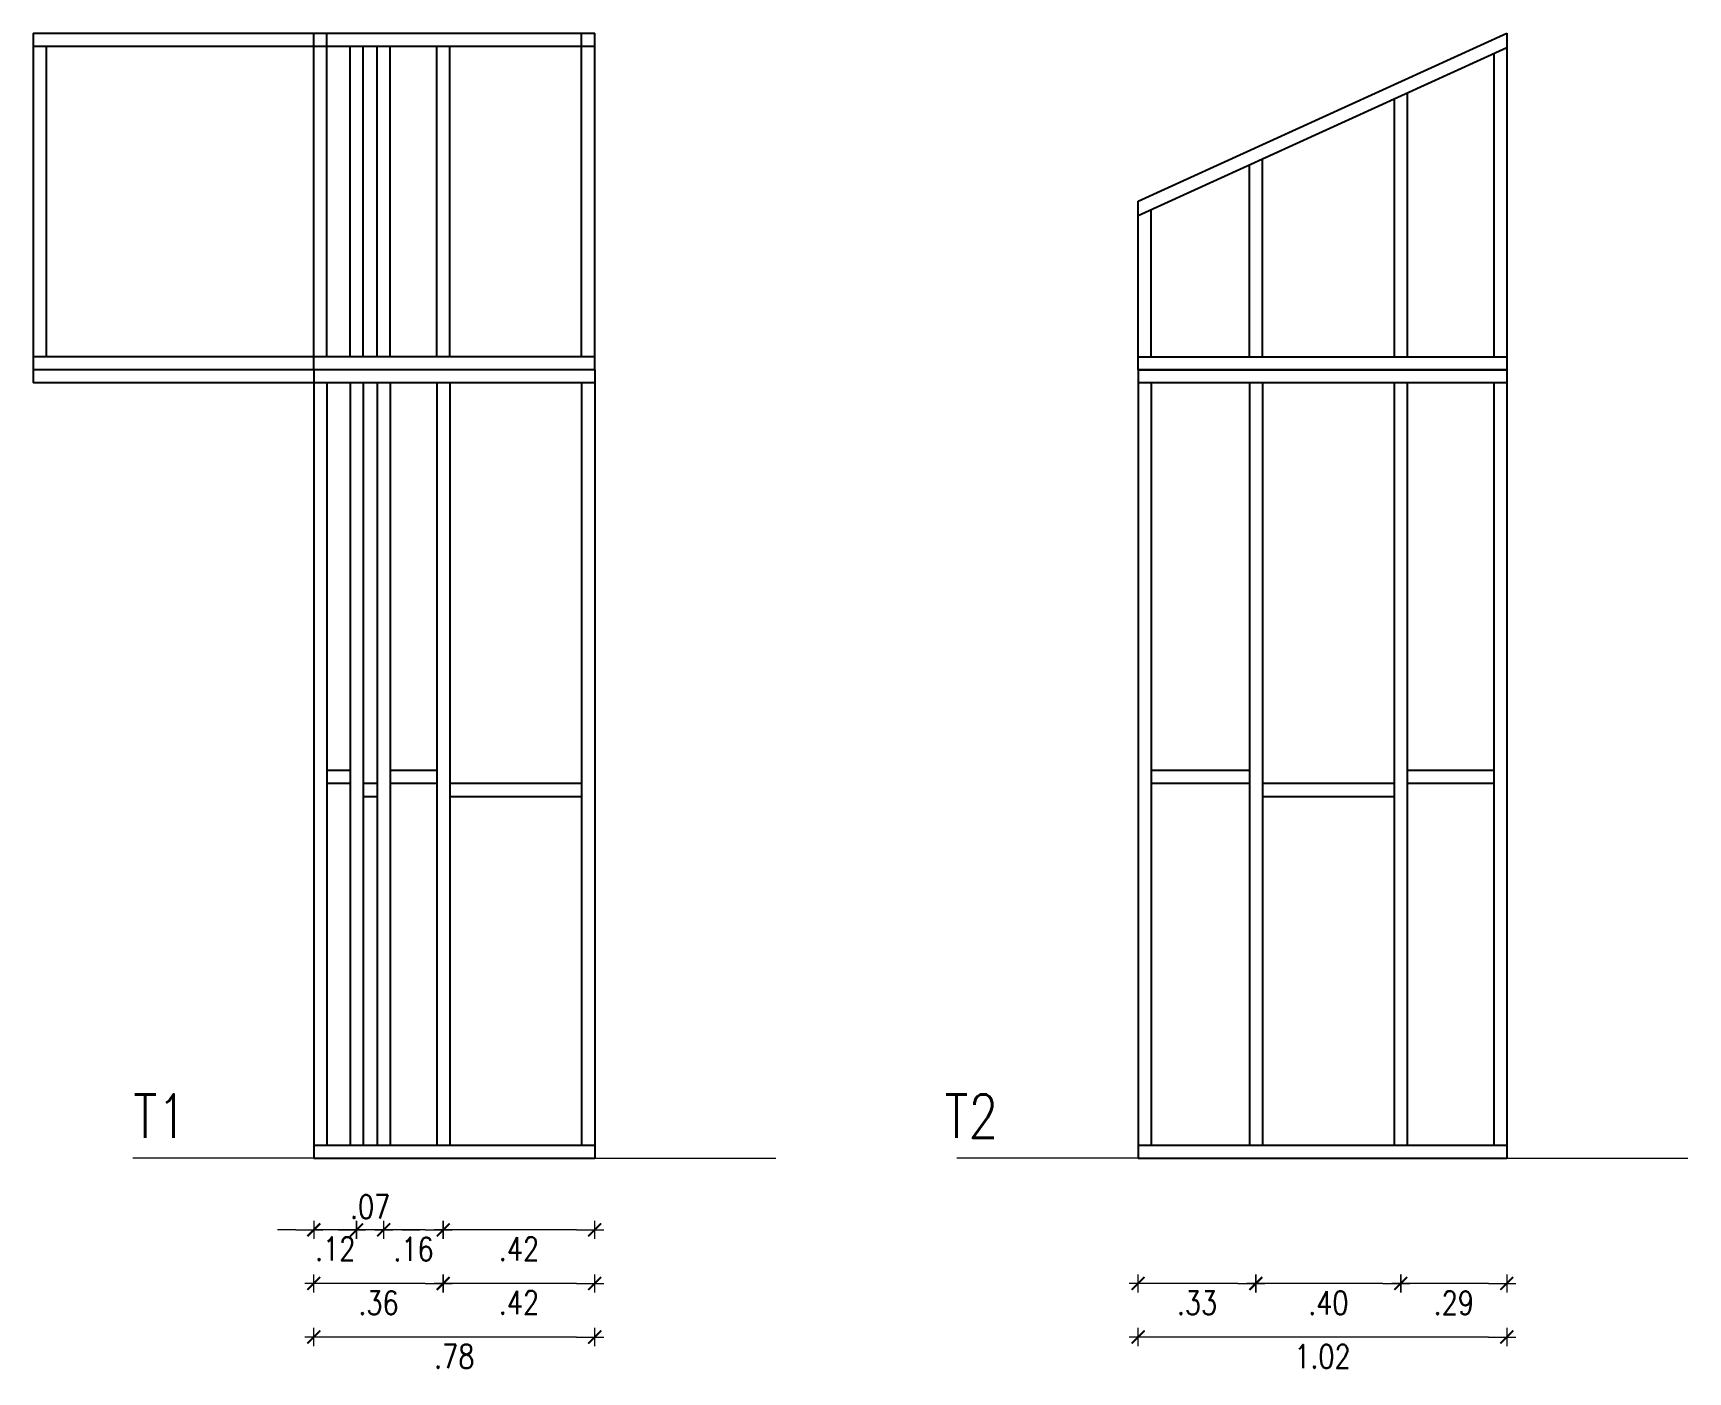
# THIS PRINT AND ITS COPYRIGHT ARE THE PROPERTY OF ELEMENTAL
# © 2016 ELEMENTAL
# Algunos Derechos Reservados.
# Model space of a CAD drawing. Header units: metres. Extents: x -2 to 612, y -64 to 156.
# Drawn here: x 351.837 to 356.404, y -13.806 to -10.113 of the extents above; entities that cross this region are included whole.
import ezdxf

# ---------------------------------------------------------------- set-up
doc = ezdxf.new("R2010")
doc.units = ezdxf.units.M
doc.header["$LTSCALE"] = 5
doc.header["$MEASUREMENT"] = 0
doc.layers.get('0').update_dxf_attribs({"color": 30})
doc.layers.get('DEFPOINTS').update_dxf_attribs({"color": 210})
for name, color, linetype, lineweight in [('A-ANNO-DIMS', 3, 'Continuous', 18), ('A-ANNO-SYMB', 3, 'Continuous', 18), ('A-ANNO-TEXT', 3, 'Continuous', 18), ('A-ELEV-MBE2', 4, 'Continuous', 25)]:
    doc.layers.add(name, color=color, linetype=linetype, lineweight=lineweight)
doc.styles.add('E-ROMANS', font='romans.shx', dxfattribs={"width": 0.8})
doc.dimstyles.new('E-0050_ARW_12', dxfattribs={"dimscale": 0.001, "dimtxt": 60, "dimasz": 60, "dimexe": 30, "dimexo": 20, "dimgap": 30, "dimtad": 0, "dimzin": 0, "dimdsep": 46, "dimtxsty": 'E-ROMANS', "dimblk": 'OPEN90', "dimcen": 30, "dimclrd": 256, "dimclre": 256, "dimclrt": 256, "dimadec": 0, "dimazin": 0, "dimtfac": 1, "dimtmove": 1, "dimatfit": 3, "dimldrblk": 'OPEN90', "dimfxl": 1, "dimtfill": 1, "dimtolj": 1, "dimtzin": 0, "dimlwd": -1, "dimarcsym": 0})

# ---------------------------------------------------------------- blocks, each defined once
blk = doc.blocks.new('ARCH TICK 2')
for p, q in [((-1, 0), (0.5, 0)), ((0, 0.5), (0, -0.5))]:
    blk.add_line(p, q)
at = {"color": 0, "linetype": 'ByBlock'}
blk.add_line((-0.354, -0.354), (0.354, 0.354), dxfattribs=at)
at = {"color": 0, "linetype": 'ByBlock', "const_width": 0.106}
blk.add_lwpolyline([(-0.354, -0.354), (0.354, 0.354)], dxfattribs=at)
blk = doc.blocks.new('*D318')
at = {"layer": 'A-ANNO-DIMS', "transparency": 16777216}
blk.add_line((355.8545, -13.5623), (355.662, -13.5623), dxfattribs=at)
at = {"layer": 'DEFPOINTS', "color": 0, "transparency": 16777216}
for p in [(355.612, -13.181), (355.9045, -13.181), (355.612, -13.5623)]:
    blk.add_point(p, dxfattribs=at)
at = {"layer": 'A-ANNO-DIMS', "transparency": 16777216, "xscale": 0.05, "yscale": 0.05, "zscale": 0.05, "rotation": 180}
blk.add_blockref('ARCH TICK 2', (355.612, -13.5623), dxfattribs=at)
at = {"layer": 'A-ANNO-DIMS', "transparency": 16777216, "xscale": 0.05, "yscale": 0.05, "zscale": 0.05}
blk.add_blockref('ARCH TICK 2', (355.9045, -13.5623), dxfattribs=at)
at = {"layer": 'A-ANNO-DIMS', "transparency": 16777216, "insert": (355.7582, -13.6157), "char_height": 0.065, "attachment_point": 5, "style": 'E-ROMANS'}
blk.add_mtext('\\A1;.29', dxfattribs=at)
blk = doc.blocks.new('_Open90')
at = {"color": 0, "linetype": 'ByBlock', "lineweight": -2}
for p, q in [((0, 0), (-1, 0)), ((-0.5, 0.5), (0, 0)), ((0, 0), (-0.5, -0.5))]:
    blk.add_line(p, q, dxfattribs=at)
blk = doc.blocks.new('*D319')
at = {"layer": 'A-ANNO-DIMS', "transparency": 16777216}
blk.add_line((355.8545, -13.7102), (354.9369, -13.7102), dxfattribs=at)
at = {"layer": 'DEFPOINTS', "color": 0, "transparency": 16777216}
for p in [(354.8869, -13.217), (355.9045, -13.217), (354.8869, -13.7102)]:
    blk.add_point(p, dxfattribs=at)
at = {"layer": 'A-ANNO-DIMS', "transparency": 16777216, "xscale": 0.05, "yscale": 0.05, "zscale": 0.05, "rotation": 180}
blk.add_blockref('ARCH TICK 2', (354.8869, -13.7102), dxfattribs=at)
at = {"layer": 'A-ANNO-DIMS', "transparency": 16777216, "xscale": 0.05, "yscale": 0.05, "zscale": 0.05}
blk.add_blockref('ARCH TICK 2', (355.9045, -13.7102), dxfattribs=at)
at = {"layer": 'A-ANNO-DIMS', "transparency": 16777216, "insert": (355.3957, -13.7636), "char_height": 0.065, "attachment_point": 5, "style": 'E-ROMANS'}
blk.add_mtext('\\A1;1.02', dxfattribs=at)
blk = doc.blocks.new('*D320')
at = {"layer": 'A-ANNO-DIMS', "transparency": 16777216}
blk.add_line((355.562, -13.5623), (355.262, -13.5623), dxfattribs=at)
at = {"layer": 'DEFPOINTS', "color": 0, "transparency": 16777216}
for p in [(355.212, -13.181), (355.612, -13.181), (355.212, -13.5623)]:
    blk.add_point(p, dxfattribs=at)
at = {"layer": 'A-ANNO-DIMS', "transparency": 16777216, "xscale": 0.05, "yscale": 0.05, "zscale": 0.05, "rotation": 180}
blk.add_blockref('ARCH TICK 2', (355.212, -13.5623), dxfattribs=at)
at = {"layer": 'A-ANNO-DIMS', "transparency": 16777216, "xscale": 0.05, "yscale": 0.05, "zscale": 0.05}
blk.add_blockref('ARCH TICK 2', (355.612, -13.5623), dxfattribs=at)
at = {"layer": 'A-ANNO-DIMS', "transparency": 16777216, "insert": (355.412, -13.6157), "char_height": 0.065, "attachment_point": 5, "style": 'E-ROMANS'}
blk.add_mtext('\\A1;.40', dxfattribs=at)
blk = doc.blocks.new('*D321')
at = {"layer": 'A-ANNO-DIMS', "transparency": 16777216}
blk.add_line((355.162, -13.5623), (354.9369, -13.5623), dxfattribs=at)
at = {"layer": 'DEFPOINTS', "color": 0, "transparency": 16777216}
for p in [(354.8869, -13.181), (355.212, -13.181), (354.8869, -13.5623)]:
    blk.add_point(p, dxfattribs=at)
at = {"layer": 'A-ANNO-DIMS', "transparency": 16777216, "xscale": 0.05, "yscale": 0.05, "zscale": 0.05, "rotation": 180}
blk.add_blockref('ARCH TICK 2', (354.8869, -13.5623), dxfattribs=at)
at = {"layer": 'A-ANNO-DIMS', "transparency": 16777216, "xscale": 0.05, "yscale": 0.05, "zscale": 0.05}
blk.add_blockref('ARCH TICK 2', (355.212, -13.5623), dxfattribs=at)
at = {"layer": 'A-ANNO-DIMS', "transparency": 16777216, "insert": (355.0495, -13.6157), "char_height": 0.065, "attachment_point": 5, "style": 'E-ROMANS'}
blk.add_mtext('\\A1;.33', dxfattribs=at)
blk = doc.blocks.new('*D322')
at = {"layer": 'A-ANNO-DIMS', "transparency": 16777216}
blk.add_line((353.3369, -13.5623), (353.0189, -13.5623), dxfattribs=at)
at = {"layer": 'DEFPOINTS', "color": 0, "transparency": 16777216}
for p in [(352.9689, -13.181), (353.3869, -13.181), (352.9689, -13.5623)]:
    blk.add_point(p, dxfattribs=at)
at = {"layer": 'A-ANNO-DIMS', "transparency": 16777216, "xscale": 0.05, "yscale": 0.05, "zscale": 0.05, "rotation": 180}
blk.add_blockref('ARCH TICK 2', (352.9689, -13.5623), dxfattribs=at)
at = {"layer": 'A-ANNO-DIMS', "transparency": 16777216, "xscale": 0.05, "yscale": 0.05, "zscale": 0.05}
blk.add_blockref('ARCH TICK 2', (353.3869, -13.5623), dxfattribs=at)
at = {"layer": 'A-ANNO-DIMS', "transparency": 16777216, "insert": (353.1779, -13.6148), "char_height": 0.065, "attachment_point": 5, "style": 'E-ROMANS'}
blk.add_mtext('\\A1;.42', dxfattribs=at)
blk = doc.blocks.new('*D323')
at = {"layer": 'A-ANNO-DIMS', "transparency": 16777216}
blk.add_line((352.9189, -13.5623), (352.6617, -13.5623), dxfattribs=at)
at = {"layer": 'DEFPOINTS', "color": 0, "transparency": 16777216}
for p in [(352.6117, -13.181), (352.9689, -13.181), (352.6117, -13.5623)]:
    blk.add_point(p, dxfattribs=at)
at = {"layer": 'A-ANNO-DIMS', "transparency": 16777216, "xscale": 0.05, "yscale": 0.05, "zscale": 0.05, "rotation": 180}
blk.add_blockref('ARCH TICK 2', (352.6117, -13.5623), dxfattribs=at)
at = {"layer": 'A-ANNO-DIMS', "transparency": 16777216, "xscale": 0.05, "yscale": 0.05, "zscale": 0.05}
blk.add_blockref('ARCH TICK 2', (352.9689, -13.5623), dxfattribs=at)
at = {"layer": 'A-ANNO-DIMS', "transparency": 16777216, "insert": (352.7903, -13.6157), "char_height": 0.065, "attachment_point": 5, "style": 'E-ROMANS'}
blk.add_mtext('\\A1;.36', dxfattribs=at)
blk = doc.blocks.new('*D324')
at = {"layer": 'A-ANNO-DIMS', "transparency": 16777216}
blk.add_line((353.3369, -13.7102), (352.6617, -13.7102), dxfattribs=at)
at = {"layer": 'DEFPOINTS', "color": 0, "transparency": 16777216}
for p in [(352.6117, -13.217), (353.3869, -13.217), (352.6117, -13.7102)]:
    blk.add_point(p, dxfattribs=at)
at = {"layer": 'A-ANNO-DIMS', "transparency": 16777216, "xscale": 0.05, "yscale": 0.05, "zscale": 0.05, "rotation": 180}
blk.add_blockref('ARCH TICK 2', (352.6117, -13.7102), dxfattribs=at)
at = {"layer": 'A-ANNO-DIMS', "transparency": 16777216, "xscale": 0.05, "yscale": 0.05, "zscale": 0.05}
blk.add_blockref('ARCH TICK 2', (353.3869, -13.7102), dxfattribs=at)
at = {"layer": 'A-ANNO-DIMS', "transparency": 16777216, "insert": (352.9993, -13.7636), "char_height": 0.065, "attachment_point": 5, "style": 'E-ROMANS'}
blk.add_mtext('\\A1;.78', dxfattribs=at)
blk = doc.blocks.new('*D325')
at = {"layer": 'A-ANNO-DIMS', "transparency": 16777216}
blk.add_line((353.3369, -13.4144), (353.0189, -13.4144), dxfattribs=at)
at = {"layer": 'DEFPOINTS', "color": 0, "transparency": 16777216}
for p in [(352.9689, -13.181), (353.3869, -13.181), (352.9689, -13.4144)]:
    blk.add_point(p, dxfattribs=at)
at = {"layer": 'A-ANNO-DIMS', "transparency": 16777216, "xscale": 0.05, "yscale": 0.05, "zscale": 0.05, "rotation": 180}
blk.add_blockref('ARCH TICK 2', (352.9689, -13.4144), dxfattribs=at)
at = {"layer": 'A-ANNO-DIMS', "transparency": 16777216, "xscale": 0.05, "yscale": 0.05, "zscale": 0.05}
blk.add_blockref('ARCH TICK 2', (353.3869, -13.4144), dxfattribs=at)
at = {"layer": 'A-ANNO-DIMS', "transparency": 16777216, "insert": (353.1779, -13.4669), "char_height": 0.065, "attachment_point": 5, "style": 'E-ROMANS'}
blk.add_mtext('\\A1;.42', dxfattribs=at)
blk = doc.blocks.new('*D326')
at = {"layer": 'A-ANNO-DIMS', "transparency": 16777216}
for p, q in [((352.5617, -13.4144), (352.5117, -13.4144)), ((352.7297, -13.4144), (352.6117, -13.4144)), ((352.7797, -13.4144), (352.8297, -13.4144))]:
    blk.add_line(p, q, dxfattribs=at)
at = {"layer": 'DEFPOINTS', "color": 0, "transparency": 16777216}
for p in [(352.6117, -13.181), (352.7297, -13.181), (352.6117, -13.4144)]:
    blk.add_point(p, dxfattribs=at)
at = {"layer": 'A-ANNO-DIMS', "transparency": 16777216, "xscale": 0.05, "yscale": 0.05, "zscale": 0.05}
blk.add_blockref('ARCH TICK 2', (352.6117, -13.4144), dxfattribs=at)
at = {"layer": 'A-ANNO-DIMS', "transparency": 16777216, "xscale": 0.05, "yscale": 0.05, "zscale": 0.05, "rotation": 180}
blk.add_blockref('ARCH TICK 2', (352.7297, -13.4144), dxfattribs=at)
at = {"layer": 'A-ANNO-DIMS', "transparency": 16777216, "insert": (352.6707, -13.4669), "char_height": 0.065, "attachment_point": 5, "style": 'E-ROMANS'}
blk.add_mtext('\\A1;.12', dxfattribs=at)
blk = doc.blocks.new('*D327')
at = {"layer": 'A-ANNO-DIMS', "transparency": 16777216}
for p, q in [((352.6797, -13.4144), (352.6297, -13.4144)), ((352.8047, -13.4144), (352.7297, -13.4144)), ((352.8547, -13.4144), (352.9047, -13.4144))]:
    blk.add_line(p, q, dxfattribs=at)
at = {"layer": 'DEFPOINTS', "color": 0, "transparency": 16777216}
for p in [(352.7297, -13.181), (352.8047, -13.181), (352.7297, -13.4144)]:
    blk.add_point(p, dxfattribs=at)
at = {"layer": 'A-ANNO-DIMS', "transparency": 16777216, "xscale": 0.05, "yscale": 0.05, "zscale": 0.05}
blk.add_blockref('ARCH TICK 2', (352.7297, -13.4144), dxfattribs=at)
at = {"layer": 'A-ANNO-DIMS', "transparency": 16777216, "xscale": 0.05, "yscale": 0.05, "zscale": 0.05, "rotation": 180}
blk.add_blockref('ARCH TICK 2', (352.8047, -13.4144), dxfattribs=at)
at = {"layer": 'A-ANNO-DIMS', "transparency": 16777216, "insert": (352.7672, -13.3505), "char_height": 0.065, "attachment_point": 5, "style": 'E-ROMANS'}
blk.add_mtext('\\A1;.07', dxfattribs=at)
blk = doc.blocks.new('*D328')
at = {"layer": 'A-ANNO-DIMS', "transparency": 16777216}
blk.add_line((352.9189, -13.4144), (352.8547, -13.4144), dxfattribs=at)
at = {"layer": 'DEFPOINTS', "color": 0, "transparency": 16777216}
for p in [(352.8047, -13.181), (352.9689, -13.181), (352.8047, -13.4144)]:
    blk.add_point(p, dxfattribs=at)
at = {"layer": 'A-ANNO-DIMS', "transparency": 16777216, "xscale": 0.05, "yscale": 0.05, "zscale": 0.05, "rotation": 180}
blk.add_blockref('ARCH TICK 2', (352.8047, -13.4144), dxfattribs=at)
at = {"layer": 'A-ANNO-DIMS', "transparency": 16777216, "xscale": 0.05, "yscale": 0.05, "zscale": 0.05}
blk.add_blockref('ARCH TICK 2', (352.9689, -13.4144), dxfattribs=at)
at = {"layer": 'A-ANNO-DIMS', "transparency": 16777216, "insert": (352.8868, -13.4678), "char_height": 0.065, "attachment_point": 5, "style": 'E-ROMANS'}
blk.add_mtext('\\A1;.16', dxfattribs=at)

msp = doc.modelspace()

# ---------------------------------------------------------------- linework, layer by layer
at = {"layer": 'A-ANNO-SYMB'}
for p, q in [((352.71175, -13.181), (352.74775, -13.181)), ((352.78675, -13.181), (352.82275, -13.181)), ((352.95095, -13.181), (352.98695, -13.181)), ((355.22995, -13.181), (355.19395, -13.181)), ((355.62995, -13.181), (355.59395, -13.181)), ((352.61175, -13.217), (352.11175, -13.217)), ((353.38695, -13.217), (353.88695, -13.217)), ((354.88695, -13.217), (354.38695, -13.217)), ((355.90447, -13.217), (356.40447, -13.217))]:
    msp.add_line(p, q, dxfattribs=at)
at = {"layer": 'A-ELEV-MBE2'}
for p, q in [((351.83685, -10.11293), (351.83685, -11.078)), ((355.90447, -10.11293), (355.90447, -11.042)), ((351.87285, -10.14893), (351.87285, -11.006)), ((355.86847, -10.16888), (355.86847, -11.006)), ((355.59395, -10.29387), (355.59395, -11.006)), ((355.62995, -10.27748), (355.62995, -11.006)), ((355.22995, -11.006), (355.22995, -10.45961)), ((355.19395, -11.006), (355.19395, -10.476)), ((354.88695, -11.042), (354.88695, -10.57622)), ((354.92295, -11.006), (354.92295, -10.59939)), ((354.88695, -11.006), (355.90447, -11.006)), ((353.38695, -11.042), (353.38695, -13.217)), ((354.88695, -11.042), (355.90447, -11.042)), ((355.90447, -11.042), (355.90447, -13.217)), ((352.64775, -11.078), (352.64775, -13.181)), ((352.71175, -11.078), (352.71175, -13.181)), ((352.74775, -11.078), (352.74775, -13.181)), ((352.78675, -11.078), (352.78675, -13.181)), ((352.82275, -11.078), (352.82275, -13.181)), ((352.98695, -11.078), (352.98695, -13.181)), ((354.92295, -11.078), (354.92295, -13.181)), ((355.19395, -11.078), (355.19395, -13.181)), ((355.22995, -11.078), (355.22995, -13.181)), ((355.59395, -11.078), (355.59395, -13.181)), ((355.62995, -11.078), (355.62995, -13.181)), ((352.71175, -12.1475), (352.64973, -12.1475)), ((352.95095, -12.1475), (352.82275, -12.1475)), ((355.19395, -12.1475), (354.92493, -12.1475)), ((355.86847, -12.1475), (355.62995, -12.1475)), ((352.71175, -12.1835), (352.64973, -12.1835)), ((352.78675, -12.1835), (352.74775, -12.1835)), ((352.95095, -12.1835), (352.82275, -12.1835)), ((353.35095, -12.1835), (352.98695, -12.1835)), ((355.19395, -12.1835), (354.92493, -12.1835)), ((355.59395, -12.1835), (355.22995, -12.1835)), ((355.86847, -12.1835), (355.62995, -12.1835)), ((352.78675, -12.2195), (352.74775, -12.2195)), ((353.35095, -12.2195), (352.98695, -12.2195)), ((355.59395, -12.2195), (355.22995, -12.2195))]:
    msp.add_line(p, q, dxfattribs=at)
for points in [[(351.83685, -10.11293), (353.38695, -10.11293)], [(352.61175, -11.042), (352.61175, -10.11293)], [(352.64775, -11.006), (352.64775, -10.11293)], [(353.35095, -11.006), (353.35095, -10.11293)], [(353.38695, -11.042), (353.38695, -10.11293)], [(354.88695, -10.57622), (355.90447, -10.11293)], [(351.83685, -10.14893), (353.38695, -10.14893)], [(352.71175, -11.006), (352.71175, -10.14893)], [(352.74775, -11.006), (352.74775, -10.14893)], [(352.78675, -11.006), (352.78675, -10.14893)], [(352.82275, -11.006), (352.82275, -10.14893)], [(352.95095, -11.006), (352.95095, -10.14893)], [(352.98695, -11.006), (352.98695, -10.14893)], [(354.88695, -10.61578), (355.90447, -10.15249)], [(353.38695, -11.006), (351.83685, -11.006)], [(353.38695, -11.042), (351.83685, -11.042)], [(352.61175, -11.042), (352.61175, -13.217)], [(354.88695, -11.042), (354.88695, -13.217)], [(355.90447, -11.042), (354.88695, -11.042)], [(353.38695, -11.078), (351.83685, -11.078)], [(352.95095, -11.078), (352.95095, -13.181)], [(353.35095, -11.078), (353.35095, -13.181)], [(355.90447, -11.078), (354.88695, -11.078)], [(355.86847, -11.078), (355.86847, -13.181)], [(352.61175, -13.181), (353.38695, -13.181)], [(354.88695, -13.181), (355.90447, -13.181)], [(352.61175, -13.217), (353.38695, -13.217)], [(354.88695, -13.217), (355.90447, -13.217)]]:
    msp.add_lwpolyline(points, dxfattribs=at)

# ---------------------------------------------------------------- texts
at = {"layer": 'A-ANNO-TEXT', "char_height": 0.12, "attachment_point": 5, "style": 'E-ROMANS'}
for s, insert in [('\\pi-0.36,l0.36,t0.36;T1', (352.18759, -13.10098)), ('\\pi-0.36,l0.36,t0.36;T2', (354.42681, -13.10098))]:
    msp.add_mtext(s, dxfattribs=dict(at, insert=insert))

# ---------------------------------------------------------------- dimensions: what is measured, and where the dimension line sits
at = {"layer": 'A-ANNO-DIMS'}
for base, p1, p2, picture, middle in [((352.61175, -13.41442), (352.72975, -13.181), (352.61175, -13.181), '*D326', (352.67075, -13.46692)), ((352.61175, -13.56232), (352.96895, -13.181), (352.61175, -13.181), '*D323', (352.79035, -13.61573)), ((352.80475, -13.41442), (352.96895, -13.181), (352.80475, -13.181), '*D328', (352.88685, -13.46783)), ((352.96895, -13.56232), (353.38695, -13.181), (352.96895, -13.181), '*D322', (353.17795, -13.61482)), ((352.96895, -13.41442), (353.38695, -13.181), (352.96895, -13.181), '*D325', (353.17795, -13.46692)), ((354.88695, -13.562321), (355.211952, -13.181), (354.88695, -13.181), '*D321', (355.049451, -13.615726)), ((355.21195, -13.56232), (355.61195, -13.181), (355.21195, -13.181), '*D320', (355.41195, -13.61573)), ((355.61195, -13.56232), (355.90447, -13.181), (355.61195, -13.181), '*D318', (355.75821, -13.61573)), ((352.61175, -13.71022), (353.38695, -13.217), (352.61175, -13.217), '*D324', (352.99935, -13.76362)), ((354.88695, -13.71022), (355.90447, -13.217), (354.88695, -13.217), '*D319', (355.39571, -13.76362))]:
    dim = msp.add_linear_dim(base=base, p1=p1, p2=p2, angle=180, dimstyle='E-0050_ARW_12', dxfattribs=at)
    dim.commit()
    dim.dimension.update_dxf_attribs({"geometry": picture, "text_midpoint": middle})
dim = msp.add_linear_dim(base=(352.729749925, -13.414423008), p1=(352.8047499247, -13.1809998331), p2=(352.729749925, -13.1809998331), angle=180, dimstyle='E-0050_ARW_12', dxfattribs=at)
dim.commit()
dim.dimension.update_dxf_attribs({"geometry": '*D327', "text_midpoint": (352.7672499248, -13.3504650484), "dimtype": 160})

doc.saveas('drawing.dxf')
